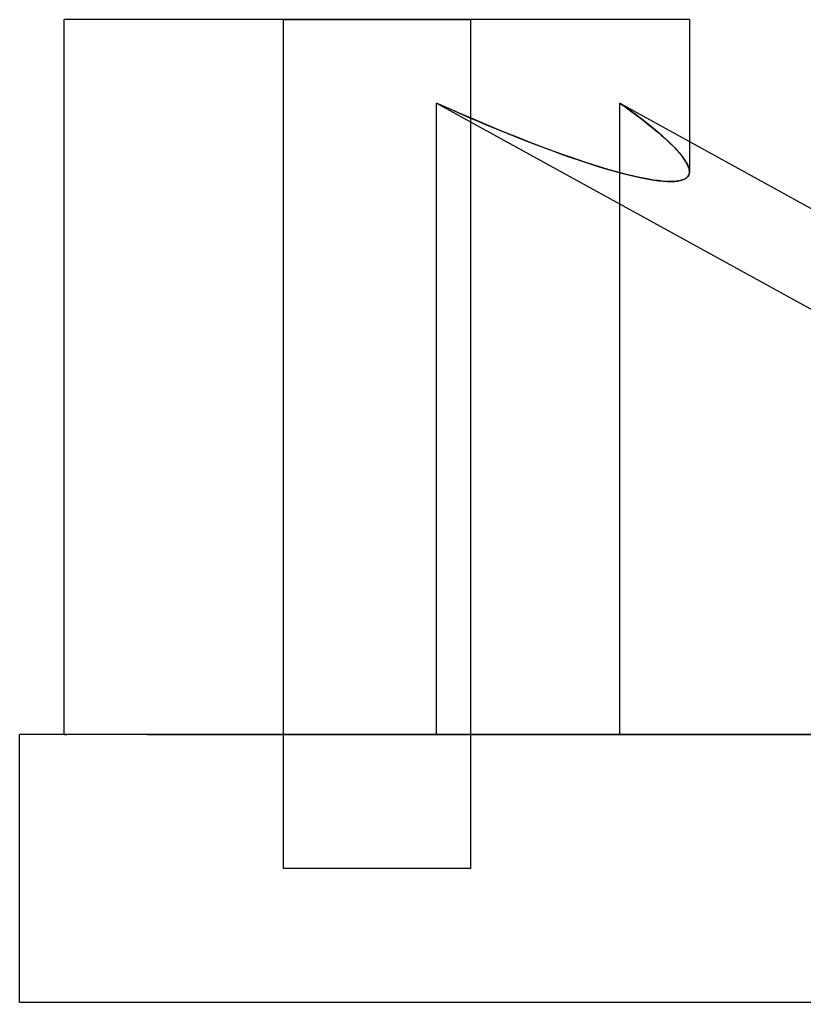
# Model space of a CAD drawing. Header units: millimetres. Extents: x -55 to 176, y -160 to 36.
# Drawn here: x -52 to -34.43, y -130 to -108 of the extents above; entities that cross this region are included whole.
import ezdxf

# ---------------------------------------------------------------- set-up
doc = ezdxf.new("R2010")
doc.units = ezdxf.units.MM
doc.layers.add('XZ', color=7, linetype='Continuous')

msp = doc.modelspace()

# ---------------------------------------------------------------- linework, layer by layer
at = {"layer": 'XZ'}
for p, q in [((-51, -124), (-51, -108)), ((-50.994, -108), (-51, -108)), ((-50.978, -108), (-50.994, -108)), ((-50.95, -108), (-50.978, -108)), ((-50.912, -108), (-50.95, -108)), ((-50.862, -108), (-50.912, -108)), ((-50.802, -108), (-50.862, -108)), ((-50.731, -108), (-50.802, -108)), ((-50.649, -108), (-50.731, -108)), ((-50.556, -108), (-50.649, -108)), ((-50.454, -108), (-50.556, -108)), ((-50.341, -108), (-50.454, -108)), ((-50.218, -108), (-50.341, -108)), ((-50.085, -108), (-50.218, -108)), ((-49.943, -108), (-50.085, -108)), ((-49.791, -108), (-49.943, -108)), ((-49.63, -108), (-49.791, -108)), ((-49.46, -108), (-49.63, -108)), ((-49.282, -108), (-49.46, -108)), ((-49.095, -108), (-49.282, -108)), ((-48.9, -108), (-49.095, -108)), ((-48.698, -108), (-48.9, -108)), ((-48.488, -108), (-48.698, -108)), ((-48.271, -108), (-48.488, -108)), ((-48.047, -108), (-48.271, -108)), ((-47.816, -108), (-48.047, -108)), ((-47.58, -108), (-47.816, -108)), ((-47.338, -108), (-47.58, -108)), ((-47.091, -108), (-47.338, -108)), ((-46.839, -108), (-47.091, -108)), ((-46.582, -108), (-46.839, -108)), ((-46.321, -108), (-46.582, -108)), ((-46.057, -108), (-46.321, -108)), ((-46.097, -108), (-46.1, -108)), ((-46.1, -108), (-46.099, -108)), ((-46.1, -108), (-46.1, -127)), ((-46.099, -108), (-46.095, -108)), ((-46.091, -108), (-46.097, -108)), ((-46.095, -108), (-46.088, -108)), ((-46.082, -108), (-46.091, -108)), ((-46.088, -108), (-46.077, -108)), ((-46.07, -108), (-46.082, -108)), ((-46.077, -108), (-46.063, -108)), ((-46.054, -108), (-46.07, -108)), ((-46.063, -108), (-46.046, -108)), ((-45.789, -108), (-46.057, -108)), ((-46.035, -108), (-46.054, -108)), ((-46.046, -108), (-46.025, -108)), ((-46.013, -108), (-46.035, -108)), ((-46.025, -108), (-46.002, -108)), ((-45.987, -108), (-46.013, -108)), ((-46.002, -108), (-45.975, -108)), ((-45.959, -108), (-45.987, -108)), ((-45.975, -108), (-45.945, -108)), ((-45.927, -108), (-45.959, -108)), ((-45.945, -108), (-45.912, -108)), ((-45.893, -108), (-45.927, -108)), ((-45.912, -108), (-45.876, -108)), ((-45.855, -108), (-45.893, -108)), ((-45.876, -108), (-45.837, -108)), ((-45.814, -108), (-45.855, -108)), ((-45.837, -108), (-45.795, -108)), ((-45.771, -108), (-45.814, -108)), ((-45.795, -108), (-45.75, -108)), ((-45.519, -108), (-45.789, -108)), ((-45.725, -108), (-45.771, -108)), ((-45.75, -108), (-45.702, -108)), ((-45.676, -108), (-45.725, -108)), ((-45.702, -108), (-45.652, -108)), ((-45.624, -108), (-45.676, -108)), ((-45.652, -108), (-45.599, -108)), ((-45.57, -108), (-45.624, -108)), ((-45.599, -108), (-45.544, -108)), ((-45.513, -108), (-45.57, -108)), ((-45.544, -108), (-45.486, -108)), ((-45.246, -108), (-45.519, -108)), ((-45.513, -108), (-45.454, -108)), ((-45.486, -108), (-45.426, -108)), ((-45.454, -108), (-45.392, -108)), ((-45.426, -108), (-45.364, -108)), ((-45.392, -108), (-45.329, -108)), ((-45.364, -108), (-45.299, -108)), ((-45.329, -108), (-45.263, -108)), ((-45.299, -108), (-45.232, -108)), ((-45.263, -108), (-45.195, -108)), ((-44.971, -108), (-45.246, -108)), ((-45.232, -108), (-45.164, -108)), ((-45.195, -108), (-45.126, -108)), ((-45.164, -108), (-45.093, -108)), ((-45.126, -108), (-45.055, -108)), ((-45.093, -108), (-45.021, -108)), ((-45.055, -108), (-44.982, -108)), ((-45.021, -108), (-44.947, -108)), ((-44.982, -108), (-44.907, -108)), ((-44.695, -108), (-44.971, -108)), ((-44.947, -108), (-44.872, -108)), ((-44.907, -108), (-44.831, -108)), ((-44.872, -108), (-44.796, -108)), ((-44.831, -108), (-44.754, -108)), ((-44.796, -108), (-44.718, -108)), ((-44.754, -108), (-44.675, -108)), ((-44.718, -108), (-44.638, -108)), ((-44.417, -108), (-44.695, -108)), ((-44.675, -108), (-44.595, -108)), ((-44.638, -108), (-44.558, -108)), ((-44.595, -108), (-44.515, -108)), ((-44.558, -108), (-44.476, -108)), ((-44.515, -108), (-44.434, -108)), ((-44.476, -108), (-44.394, -108)), ((-44.434, -108), (-44.352, -108)), ((-44.139, -108), (-44.417, -108)), ((-44.394, -108), (-44.311, -108)), ((-44.352, -108), (-44.269, -108)), ((-44.311, -108), (-44.228, -108)), ((-44.269, -108), (-44.186, -108)), ((-44.228, -108), (-44.144, -108)), ((-44.186, -108), (-44.103, -108)), ((-44.144, -108), (-44.061, -108)), ((-43.861, -108), (-44.139, -108)), ((-44.103, -108), (-44.019, -108)), ((-44.061, -108), (-43.977, -108)), ((-44.019, -108), (-43.936, -108)), ((-43.977, -108), (-43.893, -108)), ((-43.936, -108), (-43.852, -108)), ((-43.893, -108), (-43.809, -108)), ((-43.583, -108), (-43.861, -108)), ((-43.852, -108), (-43.769, -108)), ((-43.809, -108), (-43.725, -108)), ((-43.769, -108), (-43.686, -108)), ((-43.725, -108), (-43.642, -108)), ((-43.686, -108), (-43.604, -108)), ((-43.642, -108), (-43.56, -108)), ((-43.604, -108), (-43.522, -108)), ((-43.305, -108), (-43.583, -108)), ((-43.56, -108), (-43.478, -108)), ((-43.522, -108), (-43.441, -108)), ((-43.478, -108), (-43.397, -108)), ((-43.441, -108), (-43.361, -108)), ((-43.397, -108), (-43.317, -108)), ((-43.361, -108), (-43.282, -108)), ((-43.317, -108), (-43.239, -108)), ((-43.029, -108), (-43.305, -108)), ((-43.282, -108), (-43.205, -108)), ((-43.239, -108), (-43.161, -108)), ((-43.205, -108), (-43.129, -108)), ((-43.161, -108), (-43.085, -108)), ((-43.129, -108), (-43.055, -108)), ((-43.085, -108), (-43.01, -108)), ((-43.055, -108), (-42.981, -108)), ((-42.754, -108), (-43.029, -108)), ((-43.01, -108), (-42.937, -108)), ((-42.981, -108), (-42.91, -108)), ((-42.937, -108), (-42.865, -108)), ((-42.91, -108), (-42.84, -108)), ((-42.865, -108), (-42.795, -108)), ((-42.84, -108), (-42.772, -108)), ((-42.795, -108), (-42.727, -108)), ((-42.772, -108), (-42.706, -108)), ((-42.481, -108), (-42.754, -108)), ((-42.727, -108), (-42.662, -108)), ((-42.706, -108), (-42.641, -108)), ((-42.662, -108), (-42.598, -108)), ((-42.641, -108), (-42.579, -108)), ((-42.598, -108), (-42.537, -108)), ((-42.579, -108), (-42.52, -108)), ((-42.537, -108), (-42.478, -108)), ((-42.52, -108), (-42.462, -108)), ((-42.211, -108), (-42.481, -108)), ((-42.421, -108), (-42.478, -108)), ((-42.462, -108), (-42.407, -108)), ((-42.367, -108), (-42.421, -108)), ((-42.407, -108), (-42.354, -108)), ((-42.315, -108), (-42.367, -108)), ((-42.354, -108), (-42.304, -108)), ((-42.267, -108), (-42.315, -108)), ((-42.304, -108), (-42.257, -108)), ((-42.221, -108), (-42.267, -108)), ((-42.257, -108), (-42.212, -108)), ((-42.177, -108), (-42.221, -108)), ((-42.212, -108), (-42.17, -108)), ((-41.943, -108), (-42.211, -108)), ((-42.137, -108), (-42.177, -108)), ((-42.17, -108), (-42.131, -108)), ((-42.1, -108), (-42.137, -108)), ((-42.131, -108), (-42.094, -108)), ((-42.066, -108), (-42.1, -108)), ((-42.094, -108), (-42.061, -108)), ((-42.035, -108), (-42.066, -108)), ((-42.061, -108), (-42.031, -108)), ((-42.007, -108), (-42.035, -108)), ((-42.031, -108), (-42.004, -108)), ((-41.982, -108), (-42.007, -108)), ((-42.004, -108), (-41.979, -108)), ((-41.96, -108), (-41.982, -108)), ((-41.979, -108), (-41.958, -108)), ((-41.942, -108), (-41.96, -108)), ((-41.958, -108), (-41.941, -108)), ((-41.679, -108), (-41.943, -108)), ((-41.927, -108), (-41.942, -108)), ((-41.941, -108), (-41.926, -108)), ((-41.915, -108), (-41.927, -108)), ((-41.926, -108), (-41.915, -108)), ((-41.915, -108), (-41.907, -108)), ((-41.907, -108), (-41.915, -108)), ((-41.907, -108), (-41.902, -108)), ((-41.902, -108), (-41.907, -108)), ((-41.902, -108), (-41.9, -108)), ((-41.9, -108), (-41.902, -108)), ((-41.9, -108), (-41.9, -127)), ((-41.418, -108), (-41.679, -108)), ((-41.161, -108), (-41.418, -108)), ((-40.909, -108), (-41.161, -108)), ((-40.662, -108), (-40.909, -108)), ((-40.42, -108), (-40.662, -108)), ((-40.184, -108), (-40.42, -108)), ((-39.953, -108), (-40.184, -108)), ((-39.729, -108), (-39.953, -108)), ((-39.512, -108), (-39.729, -108)), ((-39.302, -108), (-39.512, -108)), ((-39.1, -108), (-39.302, -108)), ((-38.905, -108), (-39.1, -108)), ((-38.718, -108), (-38.905, -108)), ((-38.54, -108), (-38.718, -108)), ((-38.37, -108), (-38.54, -108)), ((-38.209, -108), (-38.37, -108)), ((-38.057, -108), (-38.209, -108)), ((-37.915, -108), (-38.057, -108)), ((-37.782, -108), (-37.915, -108)), ((-37.659, -108), (-37.782, -108)), ((-37.546, -108), (-37.659, -108)), ((-37.444, -108), (-37.546, -108)), ((-37.351, -108), (-37.444, -108)), ((-37.269, -108), (-37.351, -108)), ((-37.198, -108), (-37.269, -108)), ((-37.138, -108), (-37.198, -108)), ((-37.088, -108), (-37.138, -108)), ((-37.05, -108), (-37.088, -108)), ((-37.022, -108), (-37.05, -108)), ((-37.006, -108), (-37.022, -108)), ((-37, -108), (-37.006, -108)), ((-37, -108), (-37, -111.405)), ((-42.662, -124), (-42.662, -109.866)), ((-42.39, -109.988), (-42.662, -109.866)), ((-42.662, -109.866), (-29.64, -117.039)), ((-42.662, -109.866), (-42.432, -109.97)), ((-42.662, -109.866), (-29.317, -117.217)), ((-42.432, -109.97), (-42.204, -110.071)), ((-42.12, -110.107), (-42.39, -109.988)), ((-38.561, -124), (-38.561, -109.866)), ((-38.561, -109.866), (-38.438, -109.954)), ((-38.561, -109.866), (-23.794, -118)), ((-38.383, -109.993), (-38.561, -109.866)), ((-38.561, -109.866), (-25.684, -116.959)), ((-38.438, -109.954), (-38.32, -110.039)), ((-38.216, -110.117), (-38.383, -109.993)), ((-42.204, -110.071), (-41.972, -110.172)), ((-41.853, -110.223), (-42.12, -110.107)), ((-41.972, -110.172), (-41.742, -110.271)), ((-38.32, -110.039), (-38.206, -110.124)), ((-38.057, -110.236), (-38.216, -110.117)), ((-38.206, -110.124), (-38.097, -110.206)), ((-38.097, -110.206), (-37.993, -110.287)), ((-41.59, -110.335), (-41.853, -110.223)), ((-41.742, -110.271), (-41.514, -110.367)), ((-41.33, -110.443), (-41.59, -110.335)), ((-41.514, -110.367), (-41.29, -110.46)), ((-37.924, -110.341), (-38.057, -110.236)), ((-37.993, -110.287), (-37.893, -110.366)), ((-37.811, -110.432), (-37.924, -110.341)), ((-37.893, -110.366), (-37.799, -110.442)), ((-37.705, -110.521), (-37.811, -110.432)), ((-41.075, -110.548), (-41.33, -110.443)), ((-41.29, -110.46), (-41.069, -110.55)), ((-40.824, -110.648), (-41.075, -110.548)), ((-41.069, -110.55), (-40.851, -110.638)), ((-40.851, -110.638), (-40.638, -110.722)), ((-40.603, -110.735), (-40.824, -110.648)), ((-37.799, -110.442), (-37.709, -110.517)), ((-37.709, -110.517), (-37.624, -110.59)), ((-37.606, -110.607), (-37.705, -110.521)), ((-37.624, -110.59), (-37.545, -110.661)), ((-37.514, -110.69), (-37.606, -110.607)), ((-40.638, -110.722), (-40.428, -110.803)), ((-40.407, -110.81), (-40.603, -110.735)), ((-40.428, -110.803), (-40.222, -110.88)), ((-40.216, -110.883), (-40.407, -110.81)), ((-37.545, -110.661), (-37.471, -110.73)), ((-37.429, -110.769), (-37.514, -110.69)), ((-37.471, -110.73), (-37.402, -110.796)), ((-37.352, -110.846), (-37.429, -110.769)), ((-37.402, -110.796), (-37.338, -110.861)), ((-37.282, -110.92), (-37.352, -110.846)), ((-37.338, -110.861), (-37.28, -110.922)), ((-40.222, -110.88), (-40.021, -110.954)), ((-40.028, -110.952), (-40.216, -110.883)), ((-39.844, -111.018), (-40.028, -110.952)), ((-40.021, -110.954), (-39.825, -111.025)), ((-39.665, -111.081), (-39.844, -111.018)), ((-39.825, -111.025), (-39.633, -111.092)), ((-39.49, -111.141), (-39.665, -111.081)), ((-39.633, -111.092), (-39.447, -111.155)), ((-37.22, -110.99), (-37.282, -110.92)), ((-37.28, -110.922), (-37.227, -110.982)), ((-37.227, -110.982), (-37.18, -111.039)), ((-37.166, -111.057), (-37.22, -110.99)), ((-37.18, -111.039), (-37.138, -111.094)), ((-37.119, -111.12), (-37.166, -111.057)), ((-37.138, -111.094), (-37.101, -111.146)), ((-39.32, -111.198), (-39.49, -111.141)), ((-39.447, -111.155), (-39.267, -111.215)), ((-39.154, -111.251), (-39.32, -111.198)), ((-39.267, -111.215), (-39.091, -111.271)), ((-38.994, -111.301), (-39.154, -111.251)), ((-39.091, -111.271), (-38.922, -111.323)), ((-38.839, -111.347), (-38.994, -111.301)), ((-37.08, -111.18), (-37.119, -111.12)), ((-37.101, -111.146), (-37.07, -111.196)), ((-37.048, -111.237), (-37.08, -111.18)), ((-37.07, -111.196), (-37.045, -111.243)), ((-37.025, -111.289), (-37.048, -111.237)), ((-37.045, -111.243), (-37.025, -111.288)), ((-37.025, -111.288), (-37.011, -111.33)), ((-37.009, -111.338), (-37.025, -111.289)), ((-38.922, -111.323), (-38.759, -111.37)), ((-38.689, -111.39), (-38.839, -111.347)), ((-38.759, -111.37), (-38.602, -111.414)), ((-38.545, -111.43), (-38.689, -111.39)), ((-38.602, -111.414), (-38.451, -111.454)), ((-38.406, -111.466), (-38.545, -111.43)), ((-38.451, -111.454), (-38.308, -111.49)), ((-38.274, -111.498), (-38.406, -111.466)), ((-38.308, -111.49), (-38.17, -111.521)), ((-38.147, -111.527), (-38.274, -111.498)), ((-38.17, -111.521), (-38.04, -111.549)), ((-38.026, -111.552), (-38.147, -111.527)), ((-37.058, -111.536), (-37.091, -111.56)), ((-37.067, -111.543), (-37.037, -111.515)), ((-37.033, -111.509), (-37.058, -111.536)), ((-37.037, -111.515), (-37.017, -111.483)), ((-37.015, -111.478), (-37.033, -111.509)), ((-37.017, -111.483), (-37.004, -111.446)), ((-37.004, -111.444), (-37.015, -111.478)), ((-37.011, -111.33), (-37.003, -111.369)), ((-37.002, -111.373), (-37.009, -111.338)), ((-37, -111.405), (-37.004, -111.446)), ((-37.001, -111.425), (-37.004, -111.444)), ((-37, -111.405), (-37.003, -111.369)), ((-37.002, -111.373), (-37, -111.405)), ((-37.001, -111.425), (-37, -111.405)), ((-38.04, -111.549), (-37.917, -111.572)), ((-37.912, -111.573), (-38.026, -111.552)), ((-37.917, -111.572), (-37.801, -111.591)), ((-37.803, -111.59), (-37.912, -111.573)), ((-37.702, -111.604), (-37.803, -111.59)), ((-37.801, -111.591), (-37.693, -111.605)), ((-37.607, -111.614), (-37.702, -111.604)), ((-37.693, -111.605), (-37.592, -111.616)), ((-37.518, -111.621), (-37.607, -111.614)), ((-37.592, -111.616), (-37.498, -111.622)), ((-37.436, -111.623), (-37.518, -111.621)), ((-37.498, -111.622), (-37.413, -111.623)), ((-37.361, -111.622), (-37.436, -111.623)), ((-37.413, -111.623), (-37.335, -111.621)), ((-37.293, -111.617), (-37.361, -111.622)), ((-37.335, -111.621), (-37.265, -111.614)), ((-37.232, -111.609), (-37.293, -111.617)), ((-37.265, -111.614), (-37.203, -111.603)), ((-37.178, -111.596), (-37.232, -111.609)), ((-37.203, -111.603), (-37.15, -111.587)), ((-37.131, -111.58), (-37.178, -111.596)), ((-37.15, -111.587), (-37.104, -111.567)), ((-37.091, -111.56), (-37.131, -111.58)), ((-37.104, -111.567), (-37.067, -111.543)), ((-52, -130), (-52, -124)), ((-26.833, -124), (-52, -124)), ((-50.997, -124), (-51, -124)), ((-51, -124), (-50.991, -124)), ((-50.983, -124), (-50.997, -124)), ((-50.991, -124), (-50.972, -124)), ((-50.958, -124), (-50.983, -124)), ((-50.972, -124), (-50.941, -124)), ((-50.922, -124), (-50.958, -124)), ((-50.9, -124), (-50.941, -124)), ((-50.875, -124), (-50.922, -124)), ((-50.848, -124), (-50.9, -124)), ((-50.817, -124), (-50.875, -124)), ((-50.784, -124), (-50.848, -124)), ((-50.748, -124), (-50.817, -124)), ((-50.71, -124), (-50.784, -124)), ((-50.669, -124), (-50.748, -124)), ((-50.625, -124), (-50.71, -124)), ((-50.579, -124), (-50.669, -124)), ((-50.53, -124), (-50.625, -124)), ((-50.478, -124), (-50.579, -124)), ((-50.425, -124), (-50.53, -124)), ((-50.367, -124), (-50.478, -124)), ((-50.309, -124), (-50.425, -124)), ((-50.246, -124), (-50.367, -124)), ((-50.183, -124), (-50.309, -124)), ((-50.115, -124), (-50.246, -124)), ((-50.047, -124), (-50.183, -124)), ((-49.975, -124), (-50.115, -124)), ((-49.902, -124), (-50.047, -124)), ((-49.825, -124), (-49.975, -124)), ((-49.747, -124), (-49.902, -124)), ((-49.666, -124), (-49.825, -124)), ((-49.584, -124), (-49.747, -124)), ((-49.497, -124), (-49.666, -124)), ((-49.411, -124), (-49.584, -124)), ((-49.32, -124), (-49.497, -124)), ((-49.23, -124), (-49.411, -124)), ((-49.135, -124), (-49.32, -124)), ((-49.04, -124), (-49.23, -124)), ((-49.135, -124), (-48.941, -124)), ((-48.843, -124), (-49.04, -124)), ((-48.941, -124), (-48.74, -124)), ((-48.843, -124), (-48.638, -124)), ((-48.74, -124), (-48.531, -124)), ((-48.638, -124), (-48.425, -124)), ((-48.531, -124), (-48.315, -124)), ((-48.425, -124), (-48.205, -124)), ((-48.315, -124), (-48.092, -124)), ((-48.205, -124), (-47.979, -124)), ((-48.092, -124), (-47.862, -124)), ((-47.979, -124), (-47.747, -124)), ((-47.862, -124), (-47.627, -124)), ((-47.747, -124), (-47.508, -124)), ((-47.627, -124), (-47.385, -124)), ((-47.508, -124), (-47.264, -124)), ((-47.385, -124), (-47.139, -124)), ((-47.264, -124), (-47.015, -124)), ((-47.139, -124), (-46.887, -124)), ((-47.015, -124), (-46.761, -124)), ((-46.887, -124), (-46.63, -124)), ((-46.761, -124), (-46.502, -124)), ((-46.63, -124), (-46.37, -124)), ((-46.502, -124), (-46.24, -124)), ((-46.37, -124), (-46.106, -124)), ((-46.24, -124), (-45.974, -124)), ((-46.106, -124), (-45.838, -124)), ((-45.974, -124), (-45.705, -124)), ((-45.838, -124), (-45.568, -124)), ((-45.705, -124), (-45.433, -124)), ((-45.568, -124), (-45.295, -124)), ((-45.433, -124), (-45.159, -124)), ((-45.295, -124), (-45.019, -124)), ((-45.159, -124), (-44.883, -124)), ((-45.019, -124), (-44.743, -124)), ((-44.883, -124), (-44.605, -124)), ((-44.743, -124), (-44.465, -124)), ((-44.605, -124), (-44.327, -124)), ((-44.465, -124), (-44.186, -124)), ((-44.327, -124), (-44.048, -124)), ((-44.186, -124), (-43.907, -124)), ((-44.048, -124), (-43.769, -124)), ((-43.907, -124), (-43.629, -124)), ((-43.769, -124), (-43.491, -124)), ((-43.629, -124), (-43.35, -124)), ((-43.491, -124), (-43.213, -124)), ((-43.35, -124), (-43.073, -124)), ((-43.213, -124), (-42.937, -124)), ((-43.073, -124), (-42.798, -124)), ((-42.937, -124), (-42.662, -124)), ((-42.798, -124), (-42.524, -124)), ((-42.662, -124), (-29.64, -124)), ((-42.662, -124), (-29.317, -124)), ((-42.524, -124), (-42.252, -124)), ((-42.252, -124), (-41.984, -124)), ((-41.984, -124), (-41.718, -124)), ((-41.718, -124), (-41.457, -124)), ((-41.457, -124), (-41.199, -124)), ((-41.199, -124), (-40.945, -124)), ((-40.697, -124), (-40.945, -124)), ((-40.454, -124), (-40.697, -124)), ((-40.454, -124), (-40.216, -124)), ((-40.216, -124), (-39.985, -124)), ((-39.985, -124), (-39.759, -124)), ((-39.759, -124), (-39.541, -124)), ((-39.541, -124), (-39.329, -124)), ((-39.329, -124), (-39.125, -124)), ((-39.125, -124), (-38.929, -124)), ((-38.929, -124), (-38.741, -124)), ((-38.741, -124), (-38.561, -124)), ((-38.561, -124), (-23.794, -124)), ((-38.561, -124), (-25.684, -124)), ((-46.098, -127), (-46.1, -127)), ((-46.093, -127), (-46.098, -127)), ((-46.085, -127), (-46.093, -127)), ((-46.073, -127), (-46.085, -127)), ((-46.059, -127), (-46.073, -127)), ((-46.041, -127), (-46.059, -127)), ((-46.019, -127), (-46.041, -127)), ((-45.995, -127), (-46.019, -127)), ((-45.967, -127), (-45.995, -127)), ((-45.936, -127), (-45.967, -127)), ((-45.902, -127), (-45.936, -127)), ((-45.865, -127), (-45.902, -127)), ((-45.826, -127), (-45.865, -127)), ((-45.783, -127), (-45.826, -127)), ((-45.737, -127), (-45.783, -127)), ((-45.689, -127), (-45.737, -127)), ((-45.638, -127), (-45.689, -127)), ((-45.585, -127), (-45.638, -127)), ((-45.529, -127), (-45.585, -127)), ((-45.47, -127), (-45.529, -127)), ((-45.409, -127), (-45.47, -127)), ((-45.346, -127), (-45.409, -127)), ((-45.281, -127), (-45.346, -127)), ((-45.214, -127), (-45.281, -127)), ((-45.145, -127), (-45.214, -127)), ((-45.074, -127), (-45.145, -127)), ((-45.001, -127), (-45.074, -127)), ((-44.927, -127), (-45.001, -127)), ((-44.852, -127), (-44.927, -127)), ((-44.775, -127), (-44.852, -127)), ((-44.696, -127), (-44.775, -127)), ((-44.617, -127), (-44.696, -127)), ((-44.537, -127), (-44.617, -127)), ((-44.456, -127), (-44.537, -127)), ((-44.374, -127), (-44.456, -127)), ((-44.291, -127), (-44.374, -127)), ((-44.208, -127), (-44.291, -127)), ((-44.125, -127), (-44.208, -127)), ((-44.042, -127), (-44.125, -127)), ((-43.958, -127), (-44.042, -127)), ((-43.875, -127), (-43.958, -127)), ((-43.792, -127), (-43.875, -127)), ((-43.709, -127), (-43.792, -127)), ((-43.626, -127), (-43.709, -127)), ((-43.544, -127), (-43.626, -127)), ((-43.463, -127), (-43.544, -127)), ((-43.383, -127), (-43.463, -127)), ((-43.304, -127), (-43.383, -127)), ((-43.225, -127), (-43.304, -127)), ((-43.148, -127), (-43.225, -127)), ((-43.073, -127), (-43.148, -127)), ((-42.999, -127), (-43.073, -127)), ((-42.926, -127), (-42.999, -127)), ((-42.855, -127), (-42.926, -127)), ((-42.786, -127), (-42.855, -127)), ((-42.719, -127), (-42.786, -127)), ((-42.654, -127), (-42.719, -127)), ((-42.591, -127), (-42.654, -127)), ((-42.53, -127), (-42.591, -127)), ((-42.471, -127), (-42.53, -127)), ((-42.415, -127), (-42.471, -127)), ((-42.362, -127), (-42.415, -127)), ((-42.311, -127), (-42.362, -127)), ((-42.263, -127), (-42.311, -127)), ((-42.217, -127), (-42.263, -127)), ((-42.174, -127), (-42.217, -127)), ((-42.135, -127), (-42.174, -127)), ((-42.098, -127), (-42.135, -127)), ((-42.064, -127), (-42.098, -127)), ((-42.033, -127), (-42.064, -127)), ((-42.005, -127), (-42.033, -127)), ((-41.981, -127), (-42.005, -127)), ((-41.959, -127), (-41.981, -127)), ((-41.941, -127), (-41.959, -127)), ((-41.927, -127), (-41.941, -127)), ((-41.915, -127), (-41.927, -127)), ((-41.907, -127), (-41.915, -127)), ((-41.902, -127), (-41.907, -127)), ((-41.902, -127), (-41.9, -127)), ((-26.833, -130), (-52, -130))]:
    msp.add_line(p, q, dxfattribs=at)

doc.saveas('drawing.dxf')
